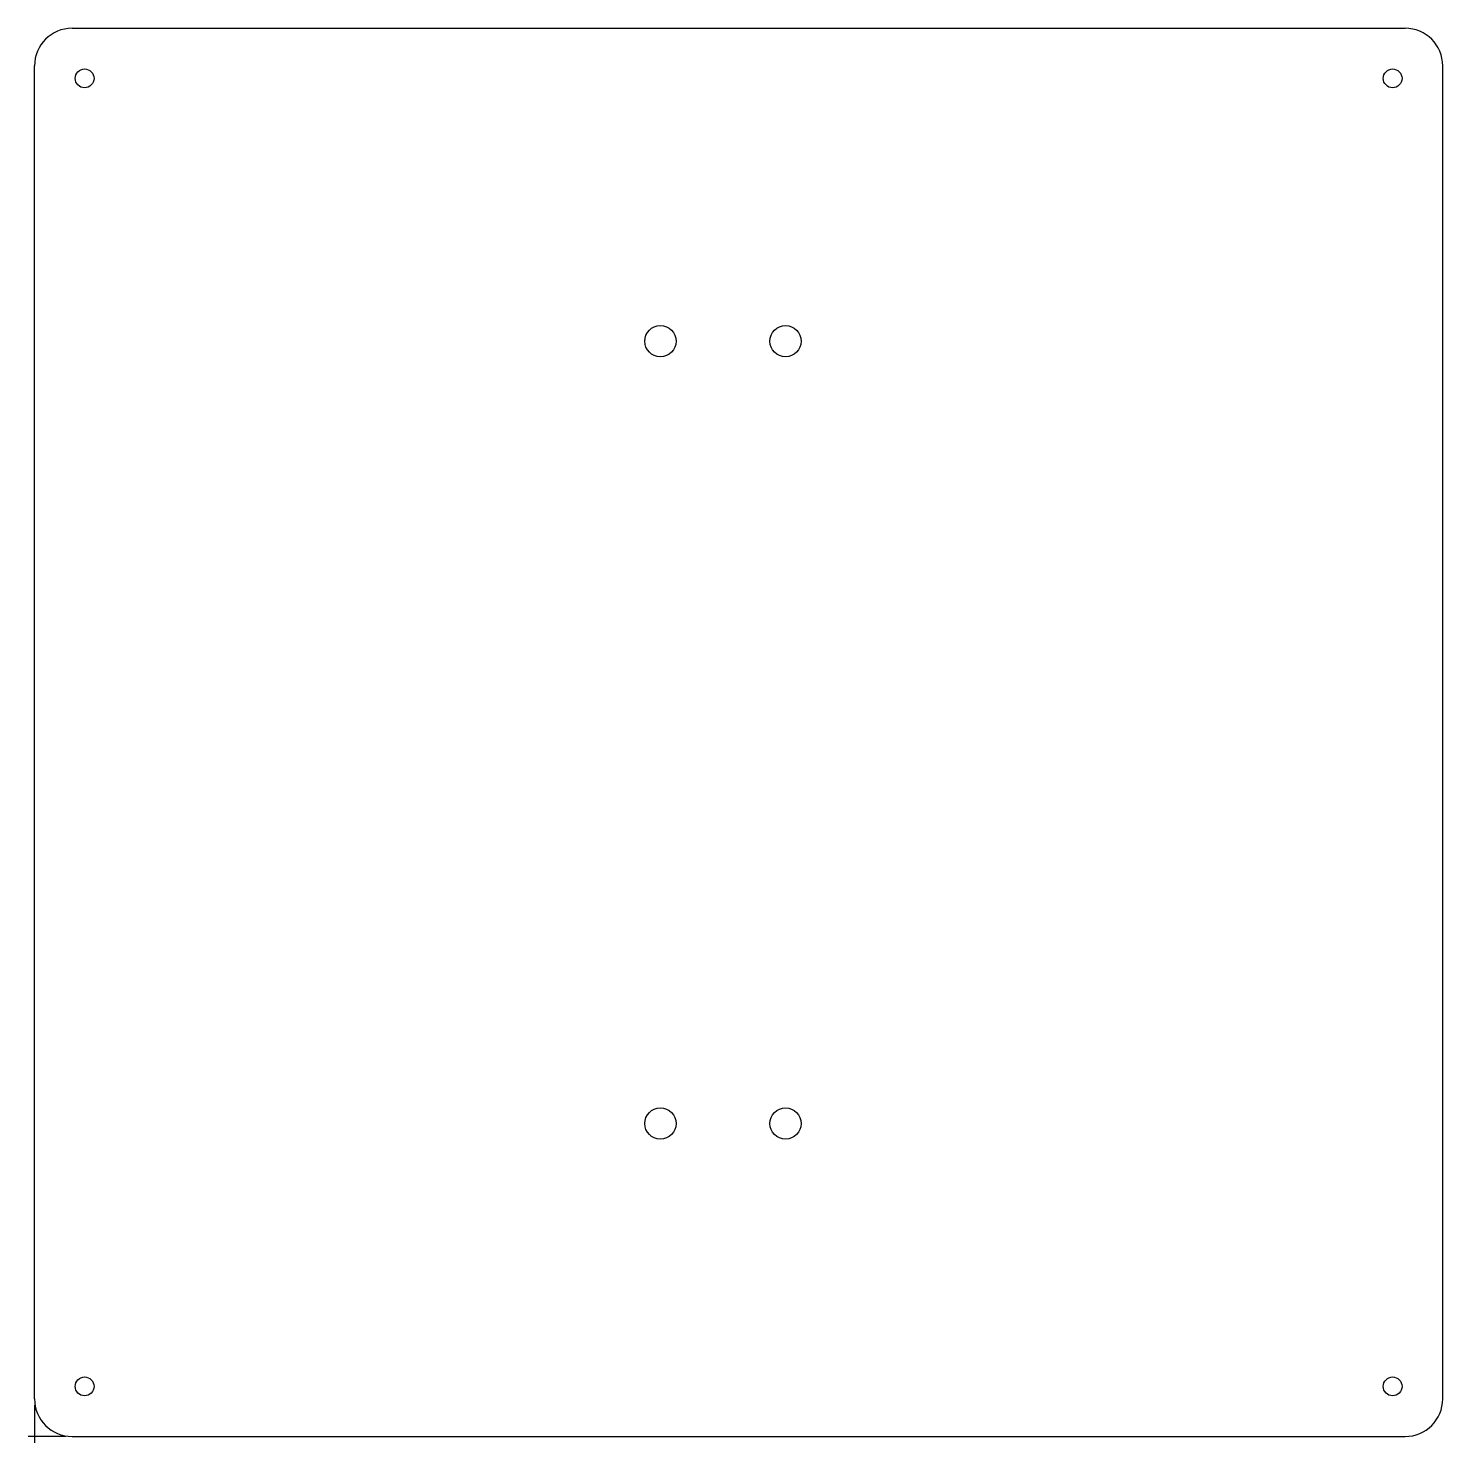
# Model space of a CAD drawing. Header units: millimetres. Extents: x -1 to 225, y -1 to 225.
import ezdxf

# ---------------------------------------------------------------- set-up
doc = ezdxf.new("R2010")
doc.units = ezdxf.units.MM

msp = doc.modelspace()

# ---------------------------------------------------------------- linework, layer by layer
at = {"color": 7, "linetype": 'Continuous'}
for p, q in [((6, 225), (219, 225)), ((0, 6), (0, 219)), ((225, 6), (225, 219)), ((0, 5), (0, -1)), ((5, 0), (-1, 0)), ((6, 0), (219, 0))]:
    msp.add_line(p, q, dxfattribs=at)
for centre, radius in [((8, 217), 1.5), ((217, 217), 1.5), ((100, 175), 2.5), ((120, 175), 2.5), ((100, 50), 2.5), ((120, 50), 2.5), ((8, 8), 1.5), ((217, 8), 1.5)]:
    msp.add_circle(centre, radius, dxfattribs=at)
for centre, start, end in [((6, 219), 90, 180), ((219, 219), 0, 90), ((6, 6), 180, 270), ((219, 6), 270, 0)]:
    msp.add_arc(centre, 6, start, end, dxfattribs=at)

doc.saveas('drawing.dxf')
